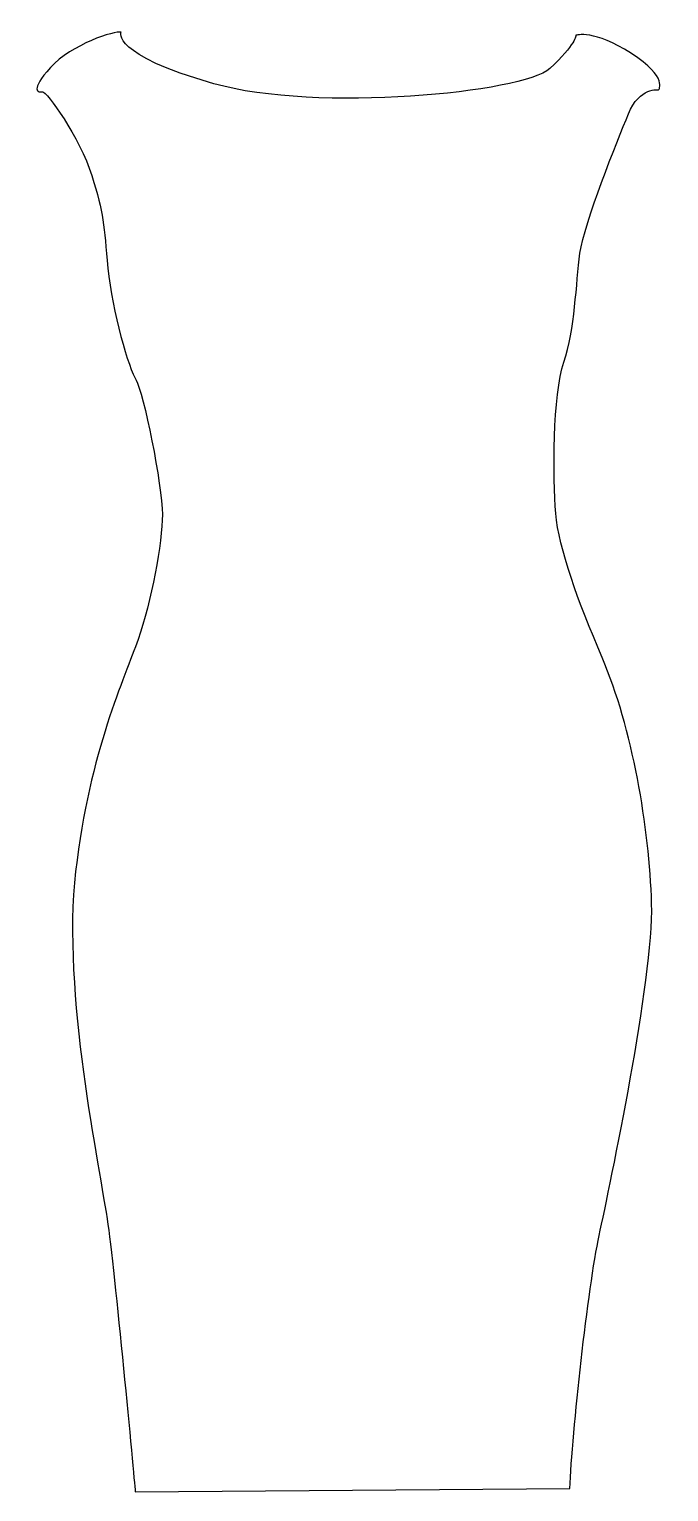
# Model space of a CAD drawing. Header units: centimetres. Extents: x -4.7 to 4.7, y -10.8 to 10.8.
import ezdxf

# ---------------------------------------------------------------- set-up
doc = ezdxf.new("R2010")
doc.units = ezdxf.units.CM
doc.header["$MEASUREMENT"] = 0
doc.layers.add('Camada 1', color=7, linetype='Continuous')

msp = doc.modelspace()

# ---------------------------------------------------------------- linework, layer by layer
at = {"layer": 'Camada 1'}
msp.add_open_spline([(-3.35191, 10.75728), (-3.35191, 10.75728), (-3.50074, 10.43018), (-1.98401, 9.99893), (-1.98401, 9.99893), (-0.46737, 9.56769), (2.58108, 9.86505), (2.96756, 10.22197), (2.96756, 10.22197), (3.35422, 10.57881), (3.35422, 10.71259), (3.35422, 10.71259), (3.35422, 10.71259), (3.35422, 10.71259), (3.62177, 10.80186), (4.17186, 10.44494), (4.17186, 10.44494), (4.72211, 10.0881), (4.57347, 9.90963), (4.57347, 9.90963), (4.57347, 9.90963), (4.57347, 9.90963), (4.29095, 9.95429), (4.12736, 9.55287), (4.12736, 9.55287), (3.96393, 9.15134), (3.47312, 7.94688), (3.41367, 7.50076), (3.41367, 7.50076), (3.35422, 7.05473), (3.33924, 6.3707), (3.17568, 5.89484), (3.17568, 5.89484), (3.01222, 5.41909), (3.01222, 4.18489), (3.05675, 3.66443), (3.05675, 3.66443), (3.10128, 3.14392), (3.38393, 2.37078), (3.74072, 1.53808), (3.74072, 1.53808), (4.18226, 0.50761), (4.43962, -0.97491), (4.46951, -2.09002), (4.46951, -2.09002), (4.49922, -3.20529), (3.85978, -6.22379), (3.69619, -6.98214), (3.69619, -6.98214), (3.53276, -7.74052), (3.29458, -9.89666), (3.26502, -10.71446), (3.26502, -10.71446), (3.26502, -10.71446), (-3.14242, -10.76009), (-3.14242, -10.76009), (-3.14242, -10.76009), (-3.14242, -10.76009), (-3.42632, -7.66608), (-3.54533, -6.81851), (-3.54533, -6.81851), (-3.66426, -5.97097), (-4.2292, -3.39859), (-4.0211, -1.61431), (-4.0211, -1.61431), (-3.8129, 0.17015), (-3.29246, 1.25563), (-3.09921, 1.8058), (-3.09921, 1.8058), (-2.90596, 2.35595), (-2.74229, 3.23325), (-2.74229, 3.64955), (-2.74229, 3.64955), (-2.74229, 4.06603), (-3.02481, 5.46372), (-3.12903, 5.62734), (-3.12903, 5.62734), (-3.23309, 5.79085), (-3.48579, 6.63839), (-3.54533, 7.27776), (-3.54533, 7.27776), (-3.60481, 7.91721), (-3.60481, 8.08072), (-3.78327, 8.64584), (-3.78327, 8.64584), (-3.9617, 9.21082), (-4.45224, 9.89477), (-4.51187, 9.88), (-4.51187, 9.88), (-4.57132, 9.86505), (-4.70512, 9.89479), (-4.39286, 10.23676), (-4.39286, 10.23676), (-4.08052, 10.57882), (-3.44118, 10.787), (-3.35191, 10.75728)], degree=3, knots=[0, 0, 0, 0, 0.04, 0.04, 0.04, 0.04, 0.08, 0.08, 0.08, 0.08, 0.12, 0.12, 0.12, 0.12, 0.16, 0.16, 0.16, 0.16, 0.2, 0.2, 0.2, 0.2, 0.24, 0.24, 0.24, 0.24, 0.28, 0.28, 0.28, 0.28, 0.32, 0.32, 0.32, 0.32, 0.36, 0.36, 0.36, 0.36, 0.4, 0.4, 0.4, 0.4, 0.44, 0.44, 0.44, 0.44, 0.48, 0.48, 0.48, 0.48, 0.52, 0.52, 0.52, 0.52, 0.56, 0.56, 0.56, 0.56, 0.6, 0.6, 0.6, 0.6, 0.64, 0.64, 0.64, 0.64, 0.68, 0.68, 0.68, 0.68, 0.72, 0.72, 0.72, 0.72, 0.76, 0.76, 0.76, 0.76, 0.8, 0.8, 0.8, 0.8, 0.84, 0.84, 0.84, 0.84, 0.88, 0.88, 0.88, 0.88, 0.92, 0.92, 0.92, 0.92, 1, 1, 1, 1], dxfattribs=at)

doc.saveas('drawing.dxf')
